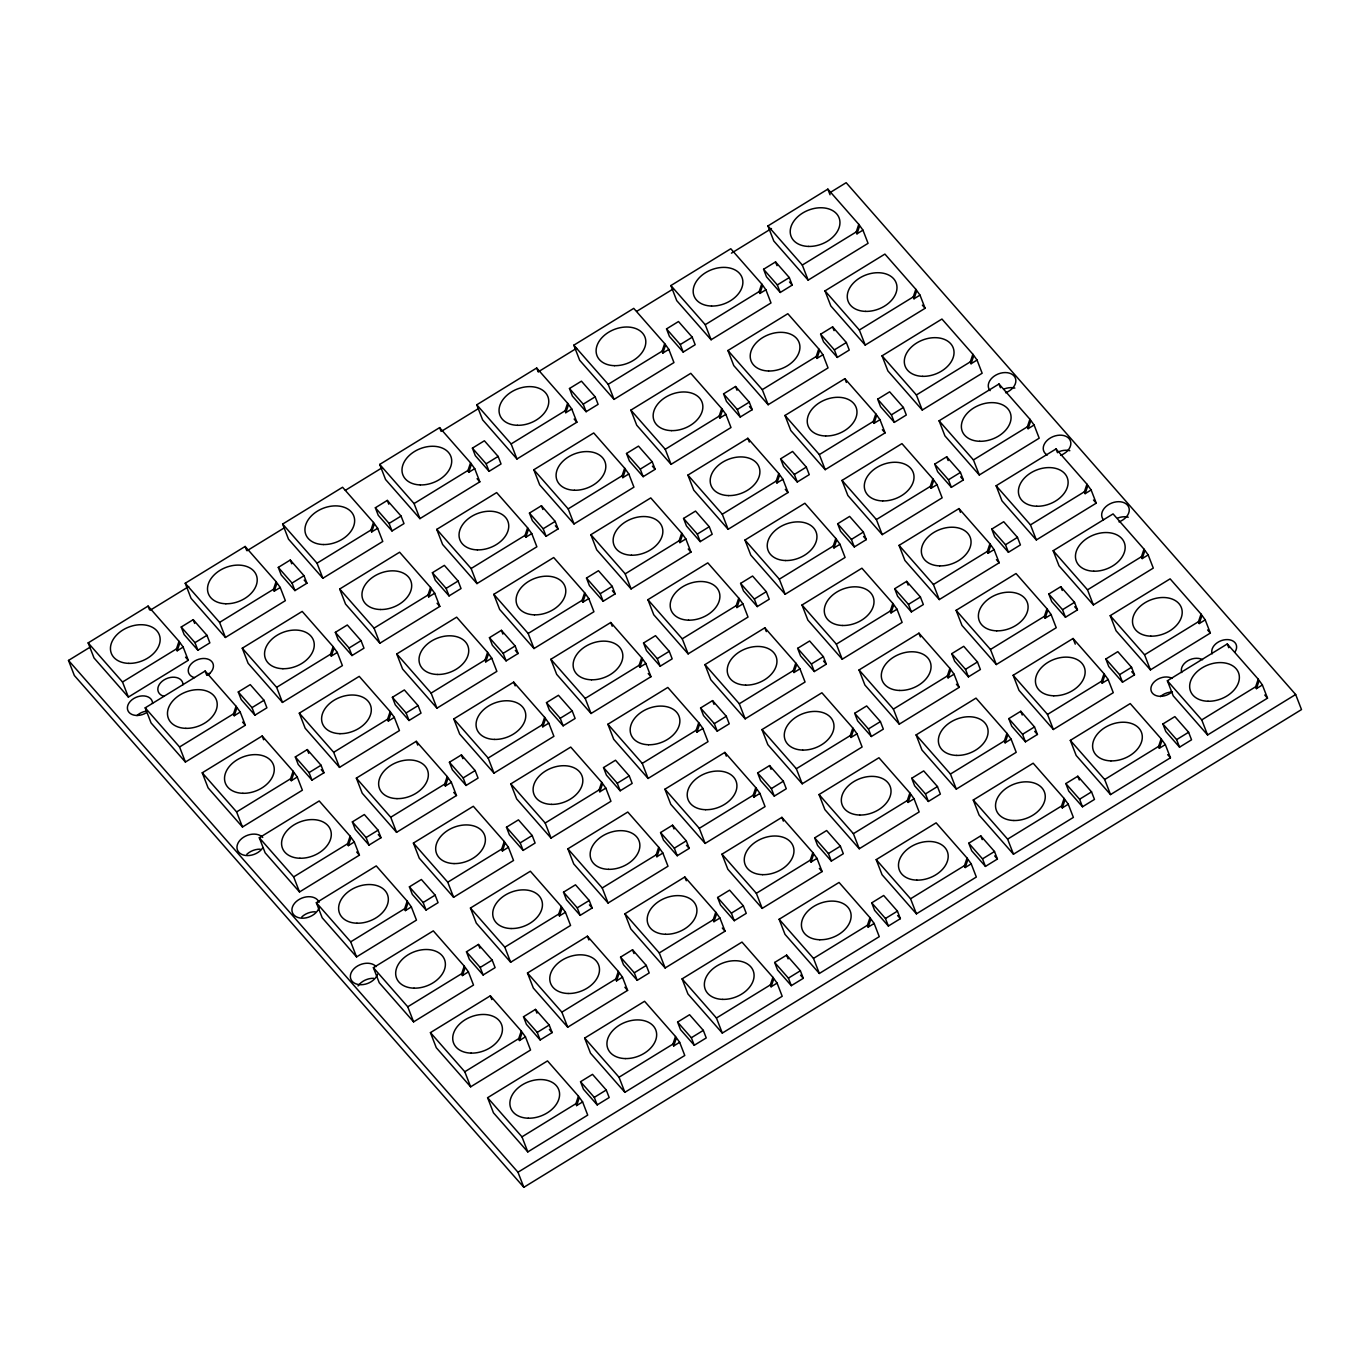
<?xml version="1.0" encoding="UTF-8"?>
<svg xmlns="http://www.w3.org/2000/svg" width="1370" height="1370" viewBox="0 0 1370 1370"><rect width="100%" height="100%" fill="white"/><g stroke="black" fill="none" stroke-linecap="round" stroke-linejoin="round"><path stroke-width="1.5" d="M183.169 647.102L177.175 650.784L176.456 648.9L179.008 641.297L148.08 606.088L88.159 642.89L94.016 657.96L128.369 697.09L188.289 660.289L183.169 647.102L179.008 641.297M177.175 650.784L179.744 643.181M280.233 587.473L274.24 591.155L273.503 589.271L276.072 581.668L245.144 546.459L185.224 583.26L191.064 598.33L225.433 637.461L285.354 600.659L280.233 587.473L276.072 581.668M274.24 591.155L276.791 583.551M240.212 712.058L234.219 715.739L233.499 713.856L236.051 706.252L205.123 671.043L145.203 707.845L151.06 722.915L185.412 762.045L245.333 725.244L240.212 712.058L236.051 706.252M234.219 715.739L236.787 708.136M377.658 528.272L371.664 531.937L370.927 530.053L373.496 522.467L342.568 487.258L282.648 524.059L288.488 539.129L322.858 578.26L382.778 541.458L377.658 528.272L373.496 522.467M337.277 652.428L331.283 656.11L330.547 654.226L333.115 646.623L302.188 611.414L242.267 648.215L248.107 663.285L282.477 702.416L342.397 665.615L337.277 652.428L333.115 646.623M371.664 531.937L374.216 524.35M331.283 656.11L333.835 648.507M297.256 777.013L291.279 780.694L290.543 778.811L293.094 771.207L262.167 735.998L202.246 772.8L208.103 787.87L242.473 827L302.376 790.199L297.256 777.013L293.094 771.207M291.279 780.694L293.831 773.091M474.722 468.643L468.728 472.325L467.992 470.441L470.544 462.837L439.616 427.628L379.713 464.43L385.552 479.5L419.922 518.631L479.825 481.829L474.722 468.643L470.544 462.837M468.728 472.325L471.28 464.721M434.701 593.227L428.707 596.909L427.988 595.025L430.54 587.422L399.612 552.213L339.692 589.014L345.548 604.084L379.901 643.215L439.821 606.413L434.701 593.227L430.54 587.422M394.32 717.383L388.326 721.065L387.607 719.181L390.159 711.595L359.231 676.369L299.311 713.171L305.167 728.241L339.52 767.371L399.441 730.57L394.32 717.383L390.159 711.595M428.707 596.909L431.259 589.305M388.326 721.065L390.878 713.479M354.299 841.968L348.322 845.65L347.586 843.766L350.138 836.162L319.21 800.953L259.307 837.755L265.146 852.825L299.516 891.956L359.419 855.154L354.299 841.968L350.138 836.162M348.322 845.65L350.874 838.046M571.769 409.013L565.776 412.695L565.056 410.812L567.608 403.225L536.68 367.999L476.76 404.801L482.617 419.871L516.969 459.001L576.89 422.2L571.769 409.013L567.608 403.225M565.776 412.695L568.344 405.109M531.765 533.598L525.772 537.28L525.035 535.396L527.587 527.792L496.659 492.583L436.756 529.385L442.596 544.455L476.965 583.586L536.869 546.784L531.765 533.598L527.587 527.792M525.772 537.28L528.323 529.676M491.744 658.182L485.751 661.864L485.031 659.98L487.583 652.377L456.655 617.168L396.735 653.969L402.592 669.039L436.944 708.17L496.865 671.369L491.744 658.182L487.583 652.377M451.364 782.338L445.37 786.02L444.651 784.137L447.202 776.55L416.274 741.324L356.354 778.126L362.211 793.196L396.564 832.326L456.484 795.525L451.364 782.338L447.202 776.55M485.751 661.864L488.302 654.261M445.37 786.02L447.921 778.434M411.36 906.923L405.366 910.605L404.63 908.721L407.181 901.118L376.253 865.908L316.35 902.71L322.19 917.78L356.56 956.911L416.463 920.109L411.36 906.923L407.181 901.118M405.366 910.605L407.917 903.001M668.834 349.384L662.84 353.066L662.104 351.182L664.673 343.596L633.745 308.37L573.824 345.189L579.664 360.259L614.034 399.389L673.954 362.57L668.834 349.384L664.673 343.596M662.84 353.066L665.392 345.48M628.813 473.969L622.836 477.651L622.1 475.767L624.651 468.18L593.724 432.954L533.821 469.756L539.66 484.826L574.03 523.956L633.933 487.155L628.813 473.969L624.651 468.18M622.836 477.651L625.388 470.064M588.809 598.553L582.815 602.235L582.079 600.351L584.63 592.748L553.703 557.539L493.799 594.34L499.639 609.41L534.009 648.541L593.929 611.739L588.809 598.553L584.63 592.748M582.815 602.235L585.367 594.631M548.788 723.137L542.794 726.819L542.075 724.935L544.626 717.332L513.699 682.123L453.778 718.925L459.635 733.995L493.988 773.125L553.908 736.324L548.788 723.137L544.626 717.332M508.407 847.294L502.413 850.976L501.694 849.092L504.246 841.505L473.318 806.279L413.397 843.081L419.254 858.168L453.607 897.299L513.527 860.48L508.407 847.294L504.246 841.505M542.794 726.819L545.363 719.216M502.413 850.976L504.982 843.389M468.403 971.878L462.409 975.56L461.673 973.676L464.224 966.09L433.297 930.864L373.393 967.665L379.233 982.735L413.603 1021.866L473.506 985.064L468.403 971.878L464.224 966.09M462.409 975.56L464.961 967.973M765.899 289.772L759.905 293.437L759.168 291.553L761.72 283.967L730.792 248.758L670.889 285.559L676.729 300.629L711.098 339.76L771.002 302.958L765.899 289.772L761.72 283.967M759.905 293.437L762.456 285.85M725.877 414.339L719.884 418.021L719.164 416.137L721.716 408.551L690.788 373.325L630.868 410.144L636.725 425.214L671.077 464.344L730.998 427.526L725.877 414.339L721.716 408.551M719.884 418.021L722.435 410.435M685.856 538.924L679.88 542.606L679.143 540.722L681.695 533.135L650.767 497.909L590.864 534.711L596.703 549.798L631.073 588.929L690.977 552.11L685.856 538.924L681.695 533.135M679.88 542.606L682.431 535.019M645.852 663.508L639.858 667.19L639.122 665.306L641.691 657.72L610.763 622.494L550.843 659.295L556.682 674.365L591.052 713.496L650.973 676.694L645.852 663.508L641.691 657.72M639.858 667.19L642.41 659.604M605.831 788.092L599.837 791.774L599.118 789.891L601.67 782.287L570.742 747.078L510.822 783.88L516.678 798.95L551.031 838.08L610.951 801.279L605.831 788.092L601.67 782.287M565.45 912.249L559.457 915.931L558.737 914.047L561.289 906.461L530.361 871.234L470.441 908.036L476.298 923.123L510.65 962.254L570.571 925.435L565.45 912.249L561.289 906.461M599.837 791.774L602.406 784.171M559.457 915.931L562.025 908.344M525.446 1036.833L519.453 1040.515L518.716 1038.631L521.268 1031.045L490.34 995.819L430.437 1032.62L436.276 1047.69L470.646 1086.821L530.55 1050.019L525.446 1036.833L521.268 1031.045M519.453 1040.515L522.004 1032.929M862.946 230.143L856.969 233.825L856.233 231.941L858.784 224.337L827.857 189.128L767.936 225.93L773.793 241L808.146 280.131L868.066 243.329L862.946 230.143L858.784 224.337M856.969 233.825L859.521 226.221M822.942 354.727L816.948 358.409L816.212 356.525L818.763 348.922L787.836 313.713L727.932 350.514L733.772 365.584L768.142 404.715L828.045 367.913L822.942 354.727L818.763 348.922M816.948 358.409L819.5 350.806M782.921 479.294L776.927 482.976L776.208 481.093L778.759 473.506L747.832 438.28L687.911 475.099L693.768 490.169L728.121 529.299L788.041 492.498L782.921 479.294L778.759 473.506M776.927 482.976L779.479 475.39M742.917 603.879L736.923 607.561L736.187 605.677L738.738 598.091L707.81 562.865L647.907 599.683L653.747 614.753L688.117 653.884L748.02 617.065L742.917 603.879L738.738 598.091M736.923 607.561L739.475 599.974M702.896 728.463L696.902 732.145L696.165 730.261L698.734 722.675L667.806 687.449L607.886 724.25L613.726 739.321L648.096 778.451L708.016 741.649L702.896 728.463L698.734 722.675M696.902 732.145L699.453 724.559M662.874 853.048L656.898 856.729L656.162 854.846L658.713 847.242L627.785 812.033L567.865 848.835L573.722 863.905L608.074 903.036L667.995 866.234L662.874 853.048L658.713 847.242M622.494 977.204L616.517 980.886L615.781 979.002L618.332 971.416L587.405 936.189L527.484 973.008L533.341 988.078L567.711 1027.209L627.614 990.39L622.494 977.204L618.332 971.416M656.898 856.729L659.449 849.126M616.517 980.886L619.069 973.299M582.61 1101.925L576.616 1105.607L575.879 1103.723L578.431 1096.137L547.503 1060.911L487.6 1097.712L493.44 1112.782L527.81 1151.913L587.713 1115.111L582.61 1101.925L578.431 1096.137M576.616 1105.607L579.167 1098.021M919.989 295.098L914.013 298.78L913.276 296.896L915.828 289.293L884.9 254.084L824.997 290.885L830.837 305.955L865.206 345.086L925.11 308.284L919.989 295.098L915.828 289.293M914.013 298.78L916.564 291.176M879.985 419.682L873.991 423.364L873.255 421.481L875.807 413.877L844.879 378.668L784.976 415.47L790.815 430.54L825.185 469.67L885.106 432.869L879.985 419.682L875.807 413.877M873.991 423.364L876.543 415.761M839.964 544.267L833.97 547.931L833.251 546.048L835.803 538.461L804.875 503.252L744.955 540.054L750.811 555.124L785.164 594.255L845.084 557.453L839.964 544.267L835.803 538.461M833.97 547.931L836.539 540.345M799.96 668.834L793.966 672.516L793.23 670.632L795.782 663.046L764.854 627.82L704.951 664.638L710.79 679.708L745.16 718.839L805.063 682.02L799.96 668.834L795.782 663.046M793.966 672.516L796.518 664.929M759.939 793.418L753.945 797.1L753.226 795.216L755.778 787.63L724.85 752.404L664.929 789.206L670.786 804.293L705.139 843.423L765.059 806.605L759.939 793.418L755.778 787.63M753.945 797.1L756.497 789.514M719.918 918.003L713.941 921.685L713.205 919.801L715.756 912.214L684.829 876.988L624.925 913.79L630.765 928.86L665.135 967.991L725.038 931.189L719.918 918.003L715.756 912.214M679.657 1042.296L673.68 1045.978L672.944 1044.094L675.496 1036.508L644.568 1001.282L584.665 1038.1L590.504 1053.17L624.874 1092.301L684.777 1055.482L679.657 1042.296L675.496 1036.508M713.941 921.685L716.493 914.098M673.68 1045.978L676.232 1038.391M977.05 360.053L971.056 363.735L970.32 361.851L972.871 354.248L941.943 319.039L882.04 355.84L887.88 370.91L922.25 410.041L982.153 373.239L977.05 360.053L972.871 354.248M971.056 363.735L973.608 356.132M937.029 484.637L931.035 488.319L930.298 486.436L932.867 478.832L901.939 443.623L842.019 480.425L847.859 495.495L882.229 534.625L942.149 497.824L937.029 484.637L932.867 478.832M931.035 488.319L933.586 480.716M897.007 609.222L891.014 612.904L890.294 611.02L892.846 603.417L861.918 568.207L801.998 605.009L807.855 620.079L842.207 659.21L902.128 622.408L897.007 609.222L892.846 603.417M891.014 612.904L893.582 605.3M857.003 733.789L851.01 737.471L850.273 735.587L852.825 728.001L821.897 692.775L761.994 729.593L767.834 744.663L802.203 783.794L862.107 746.992L857.003 733.789L852.825 728.001M851.01 737.471L853.561 729.885M816.982 858.373L810.989 862.055L810.269 860.172L812.821 852.585L781.893 817.359L721.973 854.178L727.83 869.248L762.182 908.379L822.103 871.56L816.982 858.373L812.821 852.585M810.989 862.055L813.54 854.469M777.081 983.095L771.104 986.777L770.368 984.893L772.92 977.307L741.992 942.08L682.089 978.882L687.928 993.952L722.298 1033.083L782.201 996.281L777.081 983.095L772.92 977.307M771.104 986.777L773.656 979.19M1034.093 425.008L1028.099 428.69L1027.363 426.806L1029.915 419.22L998.987 383.994L939.084 420.796L944.923 435.865L979.293 474.996L1039.196 438.194L1034.093 425.008L1029.915 419.22M1028.099 428.69L1030.651 421.104M994.072 549.593L988.078 553.274L987.342 551.391L989.911 543.787L958.983 508.578L899.062 545.38L904.902 560.45L939.272 599.581L999.192 562.779L994.072 549.593L989.911 543.787M988.078 553.274L990.63 545.671M954.051 674.177L948.074 677.859L947.338 675.975L949.889 668.372L918.962 633.163L859.041 669.964L864.898 685.034L899.268 724.165L959.171 687.363L954.051 674.177L949.889 668.372M948.074 677.859L950.626 670.255M914.047 798.761L908.053 802.426L907.317 800.542L909.868 792.956L878.941 757.747L819.037 794.549L824.877 809.619L859.247 848.749L919.15 811.948L914.047 798.761L909.868 792.956M908.053 802.426L910.605 794.84M874.146 923.466L868.152 927.147L867.433 925.264L869.984 917.677L839.056 882.451L779.136 919.27L784.993 934.34L819.346 973.471L879.266 936.652L874.146 923.466L869.984 917.677M868.152 927.147L870.721 919.561M1091.136 489.963L1085.143 493.645L1084.406 491.762L1086.958 484.175L1056.03 448.949L996.127 485.751L1001.967 500.821L1036.336 539.951L1096.24 503.15L1091.136 489.963L1086.958 484.175M1085.143 493.645L1087.694 486.059M1051.115 614.548L1045.122 618.23L1044.402 616.346L1046.954 608.742L1016.026 573.533L956.106 610.335L961.963 625.405L996.315 664.536L1056.236 627.734L1051.115 614.548L1046.954 608.742M1045.122 618.23L1047.673 610.626M1011.094 739.132L1005.118 742.814L1004.381 740.93L1006.933 733.327L976.005 698.118L916.102 734.919L921.942 749.989L956.311 789.12L1016.215 752.318L1011.094 739.132L1006.933 733.327M1005.118 742.814L1007.669 735.21M971.21 863.853L965.216 867.535L964.48 865.635L967.049 858.048L936.121 822.839L876.201 859.641L882.04 874.711L916.41 913.841L976.33 877.04L971.21 863.853L967.049 858.048M965.216 867.535L967.768 859.932M1148.18 554.918L1142.186 558.6L1141.45 556.717L1144.001 549.13L1113.074 513.904L1053.17 550.706L1059.01 565.793L1093.38 604.923L1153.283 568.105L1148.18 554.918L1144.001 549.13M1142.186 558.6L1144.738 551.014M1108.159 679.503L1102.165 683.185L1101.446 681.301L1103.997 673.715L1073.07 638.488L1013.149 675.29L1019.006 690.36L1053.359 729.491L1113.279 692.689L1108.159 679.503L1103.997 673.715M1102.165 683.185L1104.717 675.598M1068.275 804.224L1062.281 807.906L1061.544 806.022L1064.096 798.419L1033.168 763.21L973.265 800.011L979.105 815.081L1013.475 854.212L1073.378 817.41L1068.275 804.224L1064.096 798.419M1062.281 807.906L1064.832 800.303M1205.223 619.874L1199.229 623.555L1198.493 621.672L1201.045 614.085L1170.117 578.859L1110.214 615.661L1116.053 630.748L1150.423 669.879L1210.344 633.06L1205.223 619.874L1201.045 614.085M1199.229 623.555L1201.781 615.969M1165.322 744.595L1159.328 748.277L1158.609 746.393L1161.161 738.807L1130.233 703.581L1070.312 740.382L1076.169 755.452L1110.522 794.583L1170.442 757.781L1165.322 744.595L1161.161 738.807M1159.328 748.277L1161.897 740.69M1262.386 684.966L1256.393 688.648L1255.656 686.764L1258.225 679.178L1227.297 643.951L1167.377 680.77L1173.217 695.84L1207.586 734.971L1267.507 698.152L1262.386 684.966L1258.225 679.178M1256.393 688.648L1258.944 681.061M829.775 192.759L846.163 182.69L1295.66 694.504L1301.5 709.574L523.837 1187.311L74.34 675.496L68.5 660.426L90.351 647M150.46 610.078L188.7 586.583M246.977 550.774L283.402 528.392M345.326 490.357L381.75 467.975M441.859 431.053L478.284 408.688M538.376 371.767L576.633 348.271M636.725 311.35L673.149 288.967M731.426 253.176L771.498 228.55M181.217 627.015L193.204 619.668L206.956 635.32L209.867 642.855L197.897 650.219L184.145 634.567L181.217 627.015L194.968 642.667L197.897 650.219M278.281 567.403L290.269 560.039L304.003 575.691L306.931 583.226L294.944 590.59L281.21 574.938L278.281 567.403L292.033 583.055L294.944 590.59M375.346 507.773L387.316 500.41L401.067 516.062L403.996 523.597L392.008 530.961L378.257 515.308L375.346 507.773L389.08 523.426L392.008 530.961M472.393 448.144L484.381 440.78L498.132 456.433L501.043 463.968L489.073 471.331L475.321 455.679L472.393 448.144L486.144 463.796L489.073 471.331M569.458 388.515L581.445 381.168L595.179 396.82L598.108 404.356L586.12 411.702L572.386 396.05L569.458 388.515L583.209 404.167L586.12 411.702M666.522 328.903L678.492 321.539L692.244 337.191L695.172 344.726L683.185 352.09L669.433 336.438L666.522 328.903L680.256 344.555L683.185 352.09M763.569 269.274L775.557 261.91L789.308 277.562L792.22 285.097L780.249 292.461L766.498 276.808L763.569 269.274L777.321 284.926L780.249 292.461M128.369 697.09L122.529 682.02L176.456 648.9M225.433 637.461L219.594 622.391L273.503 589.271M322.858 578.26L317.018 563.19L370.927 530.053M419.922 518.631L414.065 503.561L467.992 470.441M516.969 459.001L511.13 443.931L565.056 410.812M614.034 399.389L608.194 384.319L662.104 351.182M711.098 339.76L705.242 324.69L759.168 291.553M808.146 280.131L802.306 265.061L856.233 231.941M194.968 642.667L206.956 635.32M292.033 583.055L304.003 575.691M389.08 523.426L401.067 516.062M486.144 463.796L498.132 456.433M583.209 404.167L595.179 396.82M680.256 344.555L692.244 337.191M777.321 284.926L789.308 277.562M238.26 691.987L250.248 684.623L263.999 700.275L266.91 707.81L254.94 715.174L241.189 699.522L238.26 691.987L252.011 707.639L254.94 715.174M335.325 632.358L347.312 624.994L361.046 640.646L363.975 648.181L351.987 655.545L338.253 639.893L335.325 632.358L349.076 648.01L351.987 655.545M432.389 572.728L444.36 565.365L458.111 581.017L461.039 588.552L449.052 595.916L435.3 580.263L432.389 572.728L446.123 588.381L449.052 595.916M529.437 513.099L541.424 505.735L555.175 521.388L558.087 528.923L546.116 536.287L532.365 520.634L529.437 513.099L543.188 528.751L546.116 536.287M626.501 453.487L638.488 446.123L652.223 461.776L655.151 469.311L643.164 476.674L629.429 461.022L626.501 453.487L640.252 469.139L643.164 476.674M723.565 393.858L735.536 386.494L749.287 402.146L752.216 409.681L740.228 417.045L726.477 401.393L723.565 393.858L737.3 409.51L740.228 417.045M820.613 334.229L832.6 326.865L846.352 342.517L849.263 350.052L837.293 357.416L823.541 341.764L820.613 334.229L834.364 349.881L837.293 357.416M185.412 762.045L179.573 746.975L233.499 713.856M282.477 702.416L276.637 687.346L330.547 654.226M379.901 643.215L374.061 628.145L427.988 595.025M476.965 583.586L471.126 568.516L525.035 535.396M574.03 523.956L568.173 508.887L622.1 475.767M671.077 464.344L665.238 449.274L719.164 416.137M768.142 404.715L762.302 389.645L816.212 356.525M865.206 345.086L859.35 330.016L913.276 296.896M252.011 707.639L263.999 700.275M349.076 648.01L361.046 640.646M446.123 588.381L458.111 581.017M543.188 528.751L555.175 521.388M640.252 469.139L652.223 461.776M737.3 409.51L749.287 402.146M834.364 349.881L846.352 342.517M295.303 756.942L307.291 749.578L321.042 765.231L323.954 772.766L311.983 780.129L298.232 764.477L295.303 756.942L309.055 772.594L311.983 780.129M392.368 697.313L404.356 689.949L418.09 705.601L421.018 713.136L409.031 720.5L395.296 704.848L392.368 697.313L406.119 712.965L409.031 720.5M489.433 637.684L501.403 630.32L515.154 645.972L518.083 653.507L506.095 660.871L492.344 645.219L489.433 637.684L503.167 653.336L506.095 660.871M586.48 578.054L598.467 570.708L612.219 586.36L615.13 593.895L603.16 601.242L589.408 585.589L586.48 578.054L600.231 593.707L603.16 601.242M683.544 518.442L695.532 511.078L709.266 526.731L712.194 534.266L700.207 541.629L686.473 525.977L683.544 518.442L697.296 534.094L700.207 541.629M780.609 458.813L792.579 451.449L806.331 467.101L809.259 474.637L797.271 482L783.52 466.348L780.609 458.813L794.343 474.465L797.271 482M877.656 399.184L889.644 391.82L903.395 407.472L906.306 415.007L894.336 422.371L880.585 406.719L877.656 399.184L891.408 414.836L894.336 422.371M242.473 827L236.616 811.93L290.543 778.811M339.52 767.371L333.681 752.301L387.607 719.181M436.944 708.17L431.105 693.1L485.031 659.98M534.009 648.541L528.169 633.471L582.079 600.351M631.073 588.929L625.217 573.842L679.143 540.722M728.121 529.299L722.281 514.229L776.208 481.093M825.185 469.67L819.346 454.6L873.255 421.481M922.25 410.041L916.393 394.971L970.32 361.851M309.055 772.594L321.042 765.231M406.119 712.965L418.09 705.601M503.167 653.336L515.154 645.972M600.231 593.707L612.219 586.36M697.296 534.094L709.266 526.731M794.343 474.465L806.331 467.101M891.408 414.836L903.395 407.472M352.347 821.897L364.334 814.533L378.086 830.186L380.997 837.721L369.027 845.084L355.275 829.432L352.347 821.897L366.098 837.549L369.027 845.084M449.411 762.268L461.399 754.904L475.133 770.556L478.062 778.091L466.074 785.455L452.34 769.803L449.411 762.268L463.163 777.92L466.074 785.455M546.476 702.639L558.446 695.275L572.198 710.927L575.126 718.462L563.138 725.826L549.387 710.174L546.476 702.639L560.21 718.291L563.138 725.826M643.523 643.01L655.511 635.663L669.262 651.315L672.173 658.85L660.203 666.214L646.452 650.562L643.523 643.01L657.275 658.662L660.203 666.214M740.588 583.397L752.575 576.034L766.309 591.686L769.238 599.221L757.25 606.585L743.516 590.932L740.588 583.397L754.339 599.05L757.25 606.585M837.652 523.768L849.623 516.404L863.374 532.057L866.302 539.592L854.315 546.955L840.563 531.303L837.652 523.768L851.386 539.42L854.315 546.955M934.7 464.139L946.687 456.775L960.438 472.427L963.367 479.962L951.379 487.326L937.628 471.674L934.7 464.139L948.451 479.791L951.379 487.326M299.516 891.956L293.659 876.886L347.586 843.766M396.564 832.326L390.724 817.256L444.651 784.137M493.988 773.125L488.148 758.055L542.075 724.935M591.052 713.496L585.213 698.426L639.122 665.306M688.117 653.884L682.26 638.814L736.187 605.677M785.164 594.255L779.324 579.185L833.251 546.048M882.229 534.625L876.389 519.555L930.298 486.436M979.293 474.996L973.436 459.926L1027.363 426.806M366.098 837.549L378.086 830.186M463.163 777.92L475.133 770.556M560.21 718.291L572.198 710.927M657.275 658.662L669.262 651.315M754.339 599.05L766.309 591.686M851.386 539.42L863.374 532.057M948.451 479.791L960.438 472.427M409.39 886.852L421.378 879.489L435.129 895.141L438.058 902.676L426.07 910.04L412.319 894.387L409.39 886.852L423.142 902.505L426.07 910.04M506.455 827.223L518.442 819.859L532.194 835.512L535.105 843.047L523.117 850.41L509.383 834.758L506.455 827.223L520.206 842.875L523.117 850.41M603.519 767.594L615.507 760.23L629.241 775.882L632.169 783.417L620.182 790.781L606.43 775.129L603.519 767.594L617.253 783.246L620.182 790.781M700.567 707.982L712.554 700.618L726.305 716.27L729.234 723.805L717.246 731.169L703.495 715.517L700.567 707.982L714.318 723.634L717.246 731.169M797.631 648.352L809.619 640.989L823.37 656.641L826.281 664.176L814.311 671.54L800.559 655.887L797.631 648.352L811.382 664.005L814.311 671.54M894.696 588.723L906.683 581.36L920.417 597.012L923.346 604.547L911.358 611.91L897.624 596.258L894.696 588.723L908.447 604.375L911.358 611.91M991.76 529.094L1003.731 521.73L1017.482 537.382L1020.41 544.917L1008.423 552.281L994.671 536.629L991.76 529.094L1005.494 544.746L1008.423 552.281M356.56 956.911L350.703 941.841L404.63 908.721M453.607 897.299L447.767 882.211L501.694 849.092M551.031 838.08L545.192 823.01L599.118 789.891M648.096 778.451L642.256 763.381L696.165 730.261M745.16 718.839L739.303 703.769L793.23 670.632M842.207 659.21L836.368 644.14L890.294 611.02M939.272 599.581L933.432 584.51L987.342 551.391M1036.336 539.951L1030.48 524.881L1084.406 491.762M423.142 902.505L435.129 895.141M520.206 842.875L532.194 835.512M617.253 783.246L629.241 775.882M714.318 723.634L726.305 716.27M811.382 664.005L823.37 656.641M908.447 604.375L920.417 597.012M1005.494 544.746L1017.482 537.382M466.451 951.807L478.421 944.444L492.172 960.096L495.101 967.631L483.113 974.995L469.362 959.342L466.451 951.807L480.185 967.46L483.113 974.995M563.498 892.178L575.486 884.814L589.237 900.467L592.148 908.002L580.178 915.365L566.426 899.713L563.498 892.178L577.249 907.83L580.178 915.365M660.563 832.549L672.55 825.202L686.284 840.855L689.213 848.39L677.225 855.736L663.491 840.084L660.563 832.549L674.314 848.201L677.225 855.736M757.627 772.937L769.597 765.573L783.349 781.225L786.277 788.76L774.29 796.124L760.538 780.472L757.627 772.937L771.361 788.589L774.29 796.124M854.674 713.308L866.662 705.944L880.413 721.596L883.325 729.131L871.354 736.495L857.603 720.843L854.674 713.308L868.426 728.96L871.354 736.495M951.739 653.678L963.726 646.315L977.461 661.967L980.389 669.502L968.402 676.866L954.667 661.213L951.739 653.678L965.49 669.331L968.402 676.866M1048.803 594.049L1060.774 586.685L1074.525 602.338L1077.454 609.89L1065.466 617.236L1051.715 601.584L1048.803 594.049L1062.538 609.701L1065.466 617.236M413.603 1021.866L407.746 1006.796L461.673 973.676M510.65 962.254L504.811 947.167L558.737 914.047M608.074 903.036L602.235 887.965L656.162 854.846M705.139 843.423L699.299 828.336L753.226 795.216M802.203 783.794L796.347 768.724L850.273 735.587M899.268 724.165L893.411 709.095L947.338 675.975M996.315 664.536L990.476 649.466L1044.402 616.346M1093.38 604.923L1087.523 589.836L1141.45 556.717M480.185 967.46L492.172 960.096M577.249 907.83L589.237 900.467M674.314 848.201L686.284 840.855M771.361 788.589L783.349 781.225M868.426 728.96L880.413 721.596M965.49 669.331L977.461 661.967M1062.538 609.701L1074.525 602.338M523.494 1016.763L535.464 1009.399L549.216 1025.051L552.144 1032.586L540.157 1039.95L526.405 1024.298L523.494 1016.763L537.228 1032.415L540.157 1039.95M620.542 957.133L632.529 949.77L646.28 965.422L649.192 972.957L637.221 980.321L623.47 964.668L620.542 957.133L634.293 972.786L637.221 980.321M717.606 897.504L729.593 890.157L743.328 905.81L746.256 913.345L734.269 920.708L720.534 905.056L717.606 897.504L731.357 913.156L734.269 920.708M814.671 837.892L826.641 830.528L840.392 846.18L843.321 853.715L831.333 861.079L817.582 845.427L814.671 837.892L828.405 853.544L831.333 861.079M911.718 778.263L923.705 770.899L937.457 786.551L940.368 794.086L928.398 801.45L914.646 785.798L911.718 778.263L925.469 793.915L928.398 801.45M1008.782 718.633L1020.77 711.27L1034.504 726.922L1037.432 734.457L1025.445 741.821L1011.711 726.168L1008.782 718.633L1022.534 734.286L1025.445 741.821M1105.847 659.004L1117.817 651.658L1131.569 667.31L1134.497 674.845L1122.509 682.192L1108.758 666.539L1105.847 659.004L1119.581 674.656L1122.509 682.192M470.646 1086.821L464.79 1071.751L518.716 1038.631M567.711 1027.209L561.854 1012.139L615.781 979.002M665.135 967.991L659.278 952.921L713.205 919.801M762.182 908.379L756.343 893.308L810.269 860.172M859.247 848.749L853.407 833.679L907.317 800.542M956.311 789.12L950.455 774.05L1004.381 740.93M1053.359 729.491L1047.519 714.421L1101.446 681.301M1150.423 669.879L1144.584 654.792L1198.493 621.672M537.228 1032.415L549.216 1025.051M634.293 972.786L646.28 965.422M731.357 913.156L743.328 905.81M828.405 853.544L840.392 846.18M925.469 793.915L937.457 786.551M1022.534 734.286L1034.504 726.922M1119.581 674.656L1131.569 667.31M580.538 1081.718L592.508 1074.354L606.259 1090.006L609.188 1097.541L597.2 1104.905L583.449 1089.253L580.538 1081.718L594.272 1097.37L597.2 1104.905M677.585 1022.088L689.572 1014.725L703.324 1030.377L706.235 1037.929L694.265 1045.276L680.513 1029.623L677.585 1022.088L691.336 1037.741L694.265 1045.276M774.649 962.476L786.637 955.113L800.371 970.765L803.299 978.3L791.312 985.664L777.578 970.011L774.649 962.476L788.401 978.129L791.312 985.664M871.714 902.847L883.684 895.483L897.436 911.136L900.364 918.671L888.376 926.034L874.625 910.382L871.714 902.847L885.448 918.499L888.376 926.034M968.761 843.218L980.749 835.854L994.5 851.506L997.411 859.041L985.441 866.405L971.69 850.753L968.761 843.218L982.513 858.87L985.441 866.405M1065.826 783.589L1077.813 776.225L1091.547 791.877L1094.476 799.412L1082.488 806.776L1068.754 791.124L1065.826 783.589L1079.577 799.241L1082.488 806.776M1162.89 723.976L1174.861 716.613L1188.612 732.265L1191.54 739.8L1179.553 747.164L1165.802 731.511L1162.89 723.976L1176.624 739.629L1179.553 747.164M527.81 1151.913L521.97 1136.843L575.879 1103.723M624.874 1092.301L619.017 1077.231L672.944 1044.094M722.298 1033.083L716.442 1018.013L770.368 984.893M819.346 973.471L813.506 958.401L867.433 925.264M916.41 913.841L910.571 898.771L964.48 865.635M1013.475 854.212L1007.618 839.142L1061.544 806.022M1110.522 794.583L1104.682 779.513L1158.609 746.393M1207.586 734.971L1201.747 719.901L1255.656 686.764M594.272 1097.37L606.259 1090.006M691.336 1037.741L703.324 1030.377M788.401 978.129L800.371 970.765M885.448 918.499L897.436 911.136M982.513 858.87L994.5 851.506M1079.577 799.241L1091.547 791.877M1176.624 739.629L1188.612 732.265M523.837 1187.311L517.98 1172.24L1295.66 694.504M922.37 305.15L925.11 308.284M1093.5 500.016L1096.24 503.15M1207.586 629.943L1210.344 633.06M1264.75 695.035L1267.507 698.152M767.936 225.93L802.306 265.061M824.997 290.885L859.35 330.016M882.04 355.84L916.393 394.971M939.084 420.796L973.436 459.926M996.127 485.751L1030.48 524.881M1053.17 550.706L1087.523 589.836M1110.214 615.661L1144.584 654.792M1167.377 680.77L1201.747 719.901M789.48 281.963L792.22 285.097M960.61 476.846L963.367 479.962M1074.696 606.756L1077.454 609.89M1131.74 671.711L1134.497 674.845M882.348 429.735L885.106 432.869M996.435 559.645L999.192 562.779M1167.685 754.647L1170.442 757.781M670.889 285.559L705.242 324.69M727.932 350.514L762.302 389.645M784.976 415.47L819.346 454.6M842.019 480.425L876.389 519.555M899.062 545.38L933.432 584.51M956.106 610.335L990.476 649.466M1013.149 675.29L1047.519 714.421M1070.312 740.382L1104.682 779.513M749.458 406.548L752.216 409.681M863.545 536.458L866.302 539.592M1034.693 731.34L1037.432 734.457M785.284 489.364L788.041 492.498M956.431 684.229L959.171 687.363M573.824 345.189L608.194 384.319M630.868 410.144L665.238 449.274M687.911 475.099L722.281 514.229M744.955 540.054L779.324 579.185M801.998 605.009L836.368 644.14M859.041 669.964L893.411 709.095M916.102 734.919L950.455 774.05M973.265 800.011L1007.618 839.142M652.394 466.177L655.151 469.311M823.541 661.042L826.281 664.176M994.671 855.908L997.411 859.041M574.15 419.066L576.89 422.2M688.237 548.993L690.977 552.11M476.76 404.801L511.13 443.931M533.821 469.756L568.173 508.887M590.864 534.711L625.217 573.842M647.907 599.683L682.26 638.814M704.951 664.638L739.303 703.769M761.994 729.593L796.347 768.724M819.037 794.549L853.407 833.679M876.201 859.641L910.571 898.771M555.347 525.806L558.087 528.923M612.39 590.761L615.13 593.895M897.607 915.537L900.364 918.671M477.085 478.695L479.825 481.829M648.215 673.56L650.973 676.694M819.346 868.443L822.103 871.56M379.713 464.43L414.065 503.561M436.756 529.385L471.126 568.516M493.799 594.34L528.169 633.471M550.843 659.295L585.213 698.426M607.886 724.25L642.256 763.381M664.929 789.206L699.299 828.336M721.973 854.178L756.343 893.308M779.136 919.27L813.506 958.401M515.326 650.39L518.083 653.507M686.456 845.256L689.213 848.39M800.559 975.166L803.299 978.3M437.064 603.279L439.821 606.413M722.298 928.055L725.038 931.189M282.648 524.059L317.018 563.19M339.692 589.014L374.061 628.145M396.735 653.969L431.105 693.1M453.778 718.925L488.148 758.055M510.822 783.88L545.192 823.01M567.865 848.835L602.235 887.965M624.925 913.79L659.278 952.921M682.089 978.882L716.442 1018.013M304.174 580.092L306.931 583.226M589.408 904.885L592.148 908.002M453.727 792.391L456.484 795.525M624.874 987.273L627.614 990.39M185.224 583.26L219.594 622.391M242.267 648.215L276.637 687.346M299.311 713.171L333.681 752.301M356.354 778.126L390.724 817.256M413.397 843.081L447.767 882.211M470.441 908.036L504.811 947.167M527.484 973.008L561.854 1012.139M584.665 1038.1L619.017 1077.231M321.214 769.632L323.954 772.766M378.257 834.587L380.997 837.721M549.387 1029.452L552.144 1032.586M185.532 657.155L188.289 660.289M242.576 722.11L245.333 725.244M356.679 852.02L359.419 855.154M88.159 642.89L122.529 682.02M145.203 707.845L179.573 746.975M202.246 772.8L236.616 811.93M259.307 837.755L293.659 876.886M316.35 902.71L350.703 941.841M373.393 967.665L407.746 1006.796M430.437 1032.62L464.79 1071.751M487.6 1097.712L521.97 1136.843M68.5 660.426L517.98 1172.24M1227.297 643.951L1228.753 647.719M1056.03 448.949L1057.503 452.716M998.987 383.994L1000.46 387.761M1060.774 586.685L1062.247 590.47M1073.07 638.488L1075.262 644.14M1077.813 776.225L1079.269 779.992M946.687 456.775L948.143 460.543M958.983 508.578L960.438 512.346M827.857 189.128L830.049 194.78M1020.77 711.27L1022.225 715.037M832.6 326.865L834.056 330.632M844.879 378.668L846.352 382.435M906.683 581.36L908.139 585.127M775.557 261.91L777.013 265.677M918.962 633.163L920.417 636.93M980.749 835.854L982.204 839.622M735.536 386.494L737.009 390.262M747.832 438.28L749.287 442.048M764.854 627.82L766.327 631.587M769.597 765.573L771.07 769.341M781.893 817.359L783.349 821.127M712.554 700.618L714.027 704.385M724.85 752.404L726.305 756.171M786.637 955.113L788.092 958.88M536.68 367.999L538.136 371.767M610.763 622.494L612.219 626.261M672.55 825.202L674.006 828.97M541.424 505.735L542.88 509.503M684.829 876.988L686.284 880.756M439.616 427.628L441.089 431.396M632.529 949.77L633.985 953.537M501.403 630.32L502.876 634.087M513.699 682.123L515.154 685.89M587.405 936.189L588.86 939.957M387.316 500.41L388.789 504.177M461.399 754.904L462.854 758.672M535.464 1009.399L536.937 1013.166M416.274 741.324L417.73 745.092M478.421 944.444L479.894 948.211M490.34 995.819L491.813 999.586M290.269 560.039L291.724 563.806M245.144 546.459L246.6 550.226M307.291 749.578L308.747 753.346M262.167 735.998L263.622 739.766M193.204 619.668L194.66 623.436M205.123 671.043L206.579 674.811M148.08 606.088L149.535 609.856M358.05 985.955A14.282 10.104 -21.2 0 1 373.616 978.3M301.845 916.872A14.282 10.104 -21.2 0 1 315.203 911.786M246.857 854.263A14.282 10.104 -21.2 0 1 260.214 849.177M1117.766 518.031A14.282 10.104 -21.2 0 1 1128.246 517.209M1059.352 451.518A14.282 10.104 -21.2 0 1 1069.833 450.696M1004.364 388.909A14.282 10.104 -21.2 0 1 1014.845 388.087M136.931 715.585A13.032 9.213 -21.2 0 1 145.854 711.201M206.716 673.817A13.032 9.213 -21.2 0 1 209.987 673.56M1160.39 696.628A12.861 9.093 -21.2 0 1 1172.412 692.055M146.23 712.811A13.032 9.213 -21.2 0 1 128.129 711.047A13.032 9.213 -21.2 0 1 137.822 696.679A13.032 9.213 -21.2 0 1 152.567 703.426M990.082 390.655A14.282 10.104 -21.2 0 1 996.264 374.866A14.282 10.104 -21.2 0 1 1015.05 377.418A14.282 10.104 -21.2 0 1 1005.597 392.762M164.075 696.354A13.032 9.213 -21.2 0 1 164.143 679.845A13.032 9.213 -21.2 0 1 182.998 684.726M194.506 677.653A13.032 9.213 -21.2 0 1 191.218 663.868A13.032 9.213 -21.2 0 1 210.518 660.426A13.032 9.213 -21.2 0 1 207.11 675.41M1172.086 691.747A12.861 9.093 -21.2 0 1 1154.499 694.881A12.861 9.093 -21.2 0 1 1154.55 681.558A12.861 9.093 -21.2 0 1 1172.138 678.424M1181.728 672.533A12.861 9.093 -21.2 0 1 1187.567 660.905A12.861 9.093 -21.2 0 1 1202.569 659.723M1212.159 653.832A12.861 9.093 -21.2 0 1 1225.842 639.636A12.861 9.093 -21.2 0 1 1234.935 652.051M377.486 974.31A14.282 10.104 -21.2 0 1 357.21 984.259A14.282 10.104 -21.2 0 1 354.419 968.316A14.282 10.104 -21.2 0 1 376.133 966.621M319.073 907.779A14.282 10.104 -21.2 0 1 297.787 917.438A14.282 10.104 -21.2 0 1 297.838 900.295A14.282 10.104 -21.2 0 1 319.09 902.368M262.697 847.944A14.282 10.104 -21.2 0 1 241.839 854.435A14.282 10.104 -21.2 0 1 241.908 838.423A14.282 10.104 -21.2 0 1 262.732 837.481M1103.484 519.795A14.282 10.104 -21.2 0 1 1109.666 503.989A14.282 10.104 -21.2 0 1 1128.452 506.54A14.282 10.104 -21.2 0 1 1118.999 521.901M1047.245 455.046A14.282 10.104 -21.2 0 1 1049.146 438.76A14.282 10.104 -21.2 0 1 1069.576 439.256A14.282 10.104 -21.2 0 1 1060.586 455.371M511.078 928.535A25.722 18.187 -21.2 0 0 541.629 900.056A25.722 18.187 -21.2 0 0 500.05 899.028A25.722 18.187 -21.2 0 0 511.078 928.535M128.797 663.371A25.722 18.187 -21.2 0 0 159.331 634.892A25.722 18.187 -21.2 0 0 117.769 633.865A25.722 18.187 -21.2 0 0 128.797 663.371M185.84 728.343A25.722 18.187 -21.2 0 0 216.391 699.847A25.722 18.187 -21.2 0 0 174.812 698.82A25.722 18.187 -21.2 0 0 185.84 728.343M242.884 793.298A25.722 18.187 -21.2 0 0 273.435 764.803A25.722 18.187 -21.2 0 0 231.855 763.792A25.722 18.187 -21.2 0 0 242.884 793.298M528.238 1118.211A25.722 18.187 -21.2 0 0 558.772 1089.732A25.722 18.187 -21.2 0 0 517.209 1088.705A25.722 18.187 -21.2 0 0 528.238 1118.211M625.285 1058.582A25.722 18.187 -21.2 0 0 655.836 1030.103A25.722 18.187 -21.2 0 0 614.257 1029.075A25.722 18.187 -21.2 0 0 625.285 1058.582M414.031 988.164A25.722 18.187 -21.2 0 0 444.565 959.685A25.722 18.187 -21.2 0 0 403.003 958.657A25.722 18.187 -21.2 0 0 414.031 988.164M225.862 603.759A25.722 18.187 -21.2 0 0 256.395 575.28A25.722 18.187 -21.2 0 0 214.833 574.253A25.722 18.187 -21.2 0 0 225.862 603.759M282.905 668.714A25.722 18.187 -21.2 0 0 313.439 640.235A25.722 18.187 -21.2 0 0 271.876 639.208A25.722 18.187 -21.2 0 0 282.905 668.714M471.074 1053.119A25.722 18.187 -21.2 0 0 501.608 1024.64A25.722 18.187 -21.2 0 0 460.046 1023.613A25.722 18.187 -21.2 0 0 471.074 1053.119M454.035 863.579A25.722 18.187 -21.2 0 0 484.569 835.101A25.722 18.187 -21.2 0 0 443.007 834.073A25.722 18.187 -21.2 0 0 454.035 863.579M356.971 923.209A25.722 18.187 -21.2 0 0 387.522 894.73A25.722 18.187 -21.2 0 0 345.942 893.702A25.722 18.187 -21.2 0 0 356.971 923.209M339.948 733.669A25.722 18.187 -21.2 0 0 370.482 705.19A25.722 18.187 -21.2 0 0 328.92 704.163A25.722 18.187 -21.2 0 0 339.948 733.669M396.992 798.624A25.722 18.187 -21.2 0 0 427.526 770.145A25.722 18.187 -21.2 0 0 385.963 769.118A25.722 18.187 -21.2 0 0 396.992 798.624M568.122 993.49A25.722 18.187 -21.2 0 0 598.673 965.011A25.722 18.187 -21.2 0 0 557.093 963.983A25.722 18.187 -21.2 0 0 568.122 993.49M299.927 858.254A25.722 18.187 -21.2 0 0 330.478 829.775A25.722 18.187 -21.2 0 0 288.899 828.747A25.722 18.187 -21.2 0 0 299.927 858.254M591.48 679.794A25.722 18.187 -21.2 0 0 622.014 651.315A25.722 18.187 -21.2 0 0 580.452 650.288A25.722 18.187 -21.2 0 0 591.48 679.794M380.329 609.513A25.722 18.187 -21.2 0 0 410.863 581.017A25.722 18.187 -21.2 0 0 369.301 579.99A25.722 18.187 -21.2 0 0 380.329 609.513M705.567 809.704A25.722 18.187 -21.2 0 0 736.101 781.225A25.722 18.187 -21.2 0 0 694.539 780.198A25.722 18.187 -21.2 0 0 705.567 809.704M477.394 549.884A25.722 18.187 -21.2 0 0 507.928 521.405A25.722 18.187 -21.2 0 0 466.365 520.377A25.722 18.187 -21.2 0 0 477.394 549.884M437.373 674.468A25.722 18.187 -21.2 0 0 467.906 645.972A25.722 18.187 -21.2 0 0 426.344 644.962A25.722 18.187 -21.2 0 0 437.373 674.468M762.611 874.659A25.722 18.187 -21.2 0 0 793.144 846.18A25.722 18.187 -21.2 0 0 751.582 845.153A25.722 18.187 -21.2 0 0 762.611 874.659M534.437 614.839A25.722 18.187 -21.2 0 0 564.971 586.36A25.722 18.187 -21.2 0 0 523.409 585.332A25.722 18.187 -21.2 0 0 534.437 614.839M665.546 934.289A25.722 18.187 -21.2 0 0 696.097 905.81A25.722 18.187 -21.2 0 0 654.517 904.782A25.722 18.187 -21.2 0 0 665.546 934.289M648.524 744.749A25.722 18.187 -21.2 0 0 679.058 716.27A25.722 18.187 -21.2 0 0 637.495 715.243A25.722 18.187 -21.2 0 0 648.524 744.749M608.503 869.333A25.722 18.187 -21.2 0 0 639.054 840.855A25.722 18.187 -21.2 0 0 597.474 839.827A25.722 18.187 -21.2 0 0 608.503 869.333M494.416 739.423A25.722 18.187 -21.2 0 0 524.95 710.927A25.722 18.187 -21.2 0 0 483.387 709.917A25.722 18.187 -21.2 0 0 494.416 739.423M819.774 939.751A25.722 18.187 -21.2 0 0 850.308 911.273A25.722 18.187 -21.2 0 0 808.745 910.245A25.722 18.187 -21.2 0 0 819.774 939.751M551.459 804.378A25.722 18.187 -21.2 0 0 582.01 775.899A25.722 18.187 -21.2 0 0 540.431 774.872A25.722 18.187 -21.2 0 0 551.459 804.378M420.35 484.929A25.722 18.187 -21.2 0 0 450.884 456.433A25.722 18.187 -21.2 0 0 409.322 455.422A25.722 18.187 -21.2 0 0 420.35 484.929M323.286 544.541A25.722 18.187 -21.2 0 0 353.82 516.062A25.722 18.187 -21.2 0 0 312.257 515.034A25.722 18.187 -21.2 0 0 323.286 544.541M722.709 999.381A25.722 18.187 -21.2 0 0 753.26 970.902A25.722 18.187 -21.2 0 0 711.681 969.874A25.722 18.187 -21.2 0 0 722.709 999.381M956.722 755.418A25.722 18.187 -21.2 0 0 987.273 726.922A25.722 18.187 -21.2 0 0 945.694 725.912A25.722 18.187 -21.2 0 0 956.722 755.418M574.441 490.254A25.722 18.187 -21.2 0 0 604.992 461.776A25.722 18.187 -21.2 0 0 563.413 460.748A25.722 18.187 -21.2 0 0 574.441 490.254M785.592 560.535A25.722 18.187 -21.2 0 0 816.126 532.057A25.722 18.187 -21.2 0 0 774.564 531.029A25.722 18.187 -21.2 0 0 785.592 560.535M899.679 690.463A25.722 18.187 -21.2 0 0 930.23 661.967A25.722 18.187 -21.2 0 0 888.65 660.939A25.722 18.187 -21.2 0 0 899.679 690.463M631.484 555.21A25.722 18.187 -21.2 0 0 662.035 526.731A25.722 18.187 -21.2 0 0 620.456 525.703A25.722 18.187 -21.2 0 0 631.484 555.21M671.505 430.625A25.722 18.187 -21.2 0 0 702.039 402.146A25.722 18.187 -21.2 0 0 660.477 401.119A25.722 18.187 -21.2 0 0 671.505 430.625M517.398 425.299A25.722 18.187 -21.2 0 0 547.949 396.82A25.722 18.187 -21.2 0 0 506.369 395.793A25.722 18.187 -21.2 0 0 517.398 425.299M728.549 495.58A25.722 18.187 -21.2 0 0 759.083 467.101A25.722 18.187 -21.2 0 0 717.52 466.074A25.722 18.187 -21.2 0 0 728.549 495.58M916.838 880.122A25.722 18.187 -21.2 0 0 947.372 851.643A25.722 18.187 -21.2 0 0 905.81 850.616A25.722 18.187 -21.2 0 0 916.838 880.122M859.675 815.03A25.722 18.187 -21.2 0 0 890.209 786.551A25.722 18.187 -21.2 0 0 848.646 785.524A25.722 18.187 -21.2 0 0 859.675 815.03M614.462 365.67A25.722 18.187 -21.2 0 0 644.996 337.191A25.722 18.187 -21.2 0 0 603.434 336.164A25.722 18.187 -21.2 0 0 614.462 365.67M745.588 685.12A25.722 18.187 -21.2 0 0 776.122 656.641A25.722 18.187 -21.2 0 0 734.56 655.613A25.722 18.187 -21.2 0 0 745.588 685.12M842.636 625.491A25.722 18.187 -21.2 0 0 873.187 597.012A25.722 18.187 -21.2 0 0 831.607 595.984A25.722 18.187 -21.2 0 0 842.636 625.491M802.632 750.075A25.722 18.187 -21.2 0 0 833.165 721.596A25.722 18.187 -21.2 0 0 791.603 720.569A25.722 18.187 -21.2 0 0 802.632 750.075M688.528 620.165A25.722 18.187 -21.2 0 0 719.079 591.686A25.722 18.187 -21.2 0 0 677.516 590.658A25.722 18.187 -21.2 0 0 688.528 620.165M1013.886 820.51A25.722 18.187 -21.2 0 0 1044.437 792.014A25.722 18.187 -21.2 0 0 1002.857 791.004A25.722 18.187 -21.2 0 0 1013.886 820.51M711.527 306.041A25.722 18.187 -21.2 0 0 742.06 277.562A25.722 18.187 -21.2 0 0 700.498 276.534A25.722 18.187 -21.2 0 0 711.527 306.041M768.57 370.996A25.722 18.187 -21.2 0 0 799.104 342.517A25.722 18.187 -21.2 0 0 757.541 341.49A25.722 18.187 -21.2 0 0 768.57 370.996M808.574 246.429A25.722 18.187 -21.2 0 0 839.125 217.933A25.722 18.187 -21.2 0 0 797.546 216.922A25.722 18.187 -21.2 0 0 808.574 246.429M865.617 311.384A25.722 18.187 -21.2 0 0 896.168 282.905A25.722 18.187 -21.2 0 0 854.589 281.877A25.722 18.187 -21.2 0 0 865.617 311.384M979.721 441.294A25.722 18.187 -21.2 0 0 1010.255 412.815A25.722 18.187 -21.2 0 0 968.693 411.788A25.722 18.187 -21.2 0 0 979.721 441.294M922.661 376.339A25.722 18.187 -21.2 0 0 953.212 347.86A25.722 18.187 -21.2 0 0 911.632 346.833A25.722 18.187 -21.2 0 0 922.661 376.339M825.613 435.968A25.722 18.187 -21.2 0 0 856.147 407.472A25.722 18.187 -21.2 0 0 814.585 406.445A25.722 18.187 -21.2 0 0 825.613 435.968M882.657 500.923A25.722 18.187 -21.2 0 0 913.191 472.427A25.722 18.187 -21.2 0 0 871.628 471.417A25.722 18.187 -21.2 0 0 882.657 500.923M1093.808 571.204A25.722 18.187 -21.2 0 0 1124.342 542.726A25.722 18.187 -21.2 0 0 1082.779 541.698A25.722 18.187 -21.2 0 0 1093.808 571.204M1036.765 506.249A25.722 18.187 -21.2 0 0 1067.298 477.77A25.722 18.187 -21.2 0 0 1025.736 476.743A25.722 18.187 -21.2 0 0 1036.765 506.249M939.7 565.878A25.722 18.187 -21.2 0 0 970.234 537.4A25.722 18.187 -21.2 0 0 928.672 536.372A25.722 18.187 -21.2 0 0 939.7 565.878M996.743 630.834A25.722 18.187 -21.2 0 0 1027.277 602.355A25.722 18.187 -21.2 0 0 985.715 601.327A25.722 18.187 -21.2 0 0 996.743 630.834M1110.95 760.881A25.722 18.187 -21.2 0 0 1141.484 732.402A25.722 18.187 -21.2 0 0 1099.922 731.374A25.722 18.187 -21.2 0 0 1110.95 760.881M1150.851 636.159A25.722 18.187 -21.2 0 0 1181.385 607.681A25.722 18.187 -21.2 0 0 1139.823 606.653A25.722 18.187 -21.2 0 0 1150.851 636.159M1053.787 695.789A25.722 18.187 -21.2 0 0 1084.321 667.31A25.722 18.187 -21.2 0 0 1042.758 666.282A25.722 18.187 -21.2 0 0 1053.787 695.789M1208.015 701.252A25.722 18.187 -21.2 0 0 1238.548 672.773A25.722 18.187 -21.2 0 0 1196.986 671.745A25.722 18.187 -21.2 0 0 1208.015 701.252"/></g></svg>
